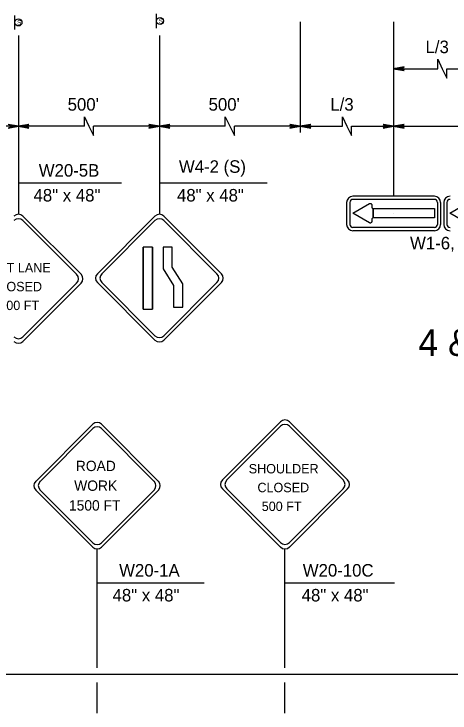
# Model space of a CAD drawing. Extents: x 499945 to 500993, y 499985 to 500645.
# Drawn here: x 500261.3 to 500400.4, y 500201.7 to 500424.9 of the extents above; entities that cross this region are included whole.
import ezdxf

# ---------------------------------------------------------------- set-up
doc = ezdxf.new("R2010")
doc.units = 0
for name, color, linetype in [('1', 7, 'Continuous'), ('24', 7, 'Continuous'), ('39', 7, 'Continuous'), ('5', 7, 'Continuous'), ('56', 7, 'Continuous'), ('60', 7, 'Continuous')]:
    doc.layers.add(name, color=color, linetype=linetype)

msp = doc.modelspace()

# ---------------------------------------------------------------- linework, layer by layer
at = {"layer": '1'}
for p, q in [((500352.63, 500422.39), (500352.63, 500387.05)), ((500382.41, 500422.39), (500382.41, 500366.83)), ((500262.7, 500417.97), (500262.7, 500360.93)), ((500307.67, 500417.97), (500307.67, 500360.93)), ((500396.46, 500407.4), (500396.46, 500410.4)), ((500396.46, 500410.4), (500397.9, 500407.4)), ((500382.41, 500407.4), (500396.46, 500407.4)), ((500397.9, 500407.4), (500399.34, 500404.4)), ((500399.34, 500407.4), (500413.39, 500407.4)), ((500399.34, 500404.4), (500399.34, 500407.4)), ((500283.74, 500389.04), (500283.74, 500392.04)), ((500283.74, 500392.04), (500285.18, 500389.04)), ((500328.71, 500389.04), (500328.71, 500392.04)), ((500328.71, 500392.04), (500330.15, 500389.04)), ((500366.08, 500389.04), (500366.08, 500392.04)), ((500366.08, 500392.04), (500367.52, 500389.04)), ((500262.7, 500389.04), (500241.66, 500389.04)), ((500283.74, 500389.04), (500262.7, 500389.04)), ((500285.18, 500389.04), (500286.62, 500386.05)), ((500307.67, 500389.04), (500286.62, 500389.04)), ((500286.62, 500386.05), (500286.62, 500389.04)), ((500328.71, 500389.04), (500307.67, 500389.04)), ((500330.15, 500389.04), (500331.59, 500386.05)), ((500352.63, 500389.04), (500331.59, 500389.04)), ((500331.59, 500386.05), (500331.59, 500389.04)), ((500352.63, 500389.04), (500366.08, 500389.04)), ((500367.52, 500389.04), (500368.96, 500386.05)), ((500368.96, 500389.04), (500382.41, 500389.04)), ((500368.96, 500386.05), (500368.96, 500389.04)), ((500382.41, 500389.04), (500427.43, 500389.04)), ((500262.7, 500370.98), (500295.61, 500370.98)), ((500307.67, 500370.98), (500342.05, 500370.98)), ((500287.79, 500216.14), (500287.79, 500254.15)), ((500347.75, 500216.14), (500347.75, 500254.15)), ((500102, 500214.18), (500706.99, 500214.18)), ((500287.79, 500201.74), (500287.79, 500211.48)), ((500347.75, 500201.74), (500347.75, 500211.48))]:
    msp.add_line(p, q, dxfattribs=at)
at = {"layer": '24'}
for points in [[(500382.41, 500407.4), (500385.73, 500406.81), (500384.94, 500407.4), (500385.72, 500407.98), (500382.41, 500407.4), (500382.63, 500407.41), (500385.64, 500406.86), (500384.88, 500407.41), (500385.58, 500407.93), (500382.75, 500407.42), (500382.86, 500407.4), (500385.44, 500406.94), (500384.86, 500407.41), (500385.46, 500407.86), (500382.91, 500407.4), (500383.02, 500407.42), (500385.28, 500407.01), (500384.84, 500407.4), (500385.28, 500407.81), (500383.34, 500407.42), (500383.53, 500407.42), (500385.11, 500407.09), (500384.8, 500407.39), (500385.13, 500407.72), (500383.56, 500407.4), (500383.74, 500407.39), (500384.93, 500407.19), (500384.7, 500407.42), (500384.95, 500407.65), (500383.9, 500407.4), (500384.07, 500407.38), (500384.78, 500407.25), (500384.67, 500407.41), (500384.86, 500407.59), (500384.16, 500407.4), (500384.62, 500407.29), (500384.56, 500407.42), (500384.76, 500407.54), (500384.28, 500407.42), (500384.58, 500407.34), (500384.45, 500407.44), (500384.6, 500407.5), (500384.45, 500407.41), (500384.53, 500407.39)], [(500262.7, 500389.04), (500259.38, 500389.63)], [(500259.39, 500388.47), (500262.7, 500389.04), (500262.48, 500389.04), (500259.47, 500389.59)], [(500259.53, 500388.51), (500262.36, 500389.03), (500262.25, 500389.04), (500259.67, 500389.5)], [(500259.65, 500388.59), (500262.2, 500389.04), (500262.09, 500389.03), (500259.83, 500389.43)], [(500259.83, 500388.64), (500261.77, 500389.03), (500261.58, 500389.03), (500260, 500389.35)], [(500259.98, 500388.72), (500261.55, 500389.04), (500261.37, 500389.05), (500260.18, 500389.26)], [(500262.7, 500389.04), (500266.02, 500388.46), (500265.23, 500389.04), (500266.01, 500389.62), (500262.7, 500389.04), (500262.92, 500389.05), (500265.93, 500388.5), (500265.17, 500389.05), (500265.87, 500389.58), (500263.04, 500389.06), (500263.15, 500389.04), (500265.73, 500388.59), (500265.15, 500389.05), (500265.75, 500389.5), (500263.2, 500389.04), (500263.31, 500389.06), (500265.57, 500388.65), (500265.13, 500389.04), (500265.57, 500389.45), (500263.63, 500389.06), (500263.82, 500389.06), (500265.4, 500388.74), (500265.09, 500389.04), (500265.42, 500389.37), (500263.85, 500389.04), (500264.03, 500389.03), (500265.22, 500388.83), (500264.99, 500389.06), (500265.24, 500389.29), (500264.19, 500389.04), (500264.36, 500389.03), (500265.07, 500388.89), (500264.96, 500389.05), (500265.15, 500389.23), (500264.45, 500389.04), (500264.91, 500388.93), (500264.85, 500389.06), (500265.05, 500389.19), (500264.57, 500389.06), (500264.87, 500388.99), (500264.74, 500389.09), (500264.89, 500389.15), (500264.74, 500389.05), (500264.82, 500389.04)], [(500307.67, 500389.04), (500304.34, 500389.63), (500305.14, 500389.04), (500304.36, 500388.47), (500307.67, 500389.04), (500307.44, 500389.04), (500304.44, 500389.59), (500305.2, 500389.04), (500304.49, 500388.51), (500307.33, 500389.03), (500307.22, 500389.04), (500304.64, 500389.5), (500305.22, 500389.04), (500304.62, 500388.59), (500307.16, 500389.04), (500307.05, 500389.03), (500304.8, 500389.43), (500305.24, 500389.04), (500304.79, 500388.64), (500306.73, 500389.03), (500306.55, 500389.03), (500304.97, 500389.35), (500305.27, 500389.05), (500304.94, 500388.72), (500306.51, 500389.04), (500306.33, 500389.05), (500305.15, 500389.26), (500305.38, 500389.03), (500305.13, 500388.8), (500306.17, 500389.04), (500306, 500389.06), (500305.29, 500389.2), (500305.41, 500389.04), (500305.21, 500388.86), (500305.92, 500389.04), (500305.45, 500389.16), (500305.52, 500389.03), (500305.32, 500388.9), (500305.8, 500389.03), (500305.5, 500389.1), (500305.62, 500389), (500305.48, 500388.94), (500305.62, 500389.04), (500305.55, 500389.05)], [(500307.67, 500389.04), (500310.99, 500388.46), (500310.2, 500389.04), (500310.97, 500389.62), (500307.67, 500389.04), (500307.89, 500389.05), (500310.9, 500388.5), (500310.13, 500389.05), (500310.84, 500389.58), (500308.01, 500389.06), (500308.12, 500389.04), (500310.69, 500388.59), (500310.12, 500389.05), (500310.71, 500389.5), (500308.17, 500389.04), (500308.28, 500389.06), (500310.53, 500388.65), (500310.09, 500389.04), (500310.54, 500389.45), (500308.6, 500389.06), (500308.79, 500389.06), (500310.36, 500388.74), (500310.06, 500389.04), (500310.39, 500389.37), (500308.82, 500389.04), (500309, 500389.03), (500310.18, 500388.83), (500309.96, 500389.06), (500310.2, 500389.29), (500309.16, 500389.04), (500309.33, 500389.03), (500310.04, 500388.89), (500309.92, 500389.05), (500310.12, 500389.23), (500309.41, 500389.04), (500309.88, 500388.93), (500309.81, 500389.06), (500310.02, 500389.19), (500309.53, 500389.06), (500309.84, 500388.99), (500309.71, 500389.09), (500309.85, 500389.15), (500309.71, 500389.05), (500309.79, 500389.04)], [(500352.63, 500389.04), (500349.31, 500389.63), (500350.1, 500389.04), (500349.32, 500388.47), (500352.63, 500389.04), (500352.41, 500389.04), (500349.4, 500389.59), (500350.16, 500389.04), (500349.46, 500388.51), (500352.29, 500389.03), (500352.18, 500389.04), (500349.6, 500389.5), (500350.18, 500389.04), (500349.59, 500388.59), (500352.13, 500389.04), (500352.02, 500389.03), (500349.77, 500389.43), (500350.2, 500389.04), (500349.76, 500388.64), (500351.7, 500389.03), (500351.51, 500389.03), (500349.93, 500389.35), (500350.24, 500389.05), (500349.91, 500388.72), (500351.48, 500389.04), (500351.3, 500389.05), (500350.11, 500389.26), (500350.34, 500389.03), (500350.09, 500388.8), (500351.14, 500389.04), (500350.97, 500389.06), (500350.26, 500389.2), (500350.37, 500389.04), (500350.18, 500388.86), (500350.88, 500389.04), (500350.42, 500389.16), (500350.49, 500389.03), (500350.28, 500388.9), (500350.77, 500389.03), (500350.46, 500389.1), (500350.59, 500389), (500350.44, 500388.94), (500350.59, 500389.04), (500350.51, 500389.05)], [(500352.63, 500389.04), (500355.96, 500388.46), (500355.16, 500389.04), (500355.94, 500389.62), (500352.63, 500389.04), (500352.85, 500389.05), (500355.86, 500388.5), (500355.1, 500389.05), (500355.8, 500389.58), (500352.97, 500389.06), (500353.08, 500389.04), (500355.66, 500388.59), (500355.08, 500389.05), (500355.68, 500389.5), (500353.13, 500389.04), (500353.24, 500389.06), (500355.5, 500388.65), (500355.06, 500389.04), (500355.51, 500389.45), (500353.56, 500389.06), (500353.75, 500389.06), (500355.33, 500388.74), (500355.02, 500389.04), (500355.35, 500389.37), (500353.79, 500389.04), (500353.96, 500389.03), (500355.15, 500388.83), (500354.92, 500389.06), (500355.17, 500389.29), (500354.13, 500389.04), (500354.29, 500389.03), (500355.01, 500388.89), (500354.89, 500389.05), (500355.08, 500389.23), (500354.38, 500389.04), (500354.84, 500388.93), (500354.78, 500389.06), (500354.98, 500389.19), (500354.5, 500389.06), (500354.8, 500388.99), (500354.67, 500389.09), (500354.82, 500389.15), (500354.67, 500389.05), (500354.75, 500389.04)], [(500382.41, 500389.04), (500379.09, 500389.63), (500379.88, 500389.04), (500379.1, 500388.47), (500382.41, 500389.04), (500382.19, 500389.04), (500379.18, 500389.59), (500379.94, 500389.04), (500379.24, 500388.51), (500382.07, 500389.03), (500381.96, 500389.04), (500379.38, 500389.5), (500379.96, 500389.04), (500379.36, 500388.59), (500381.91, 500389.04), (500381.8, 500389.03), (500379.54, 500389.43), (500379.98, 500389.04), (500379.54, 500388.64), (500381.48, 500389.03), (500381.29, 500389.03), (500379.71, 500389.35), (500380.02, 500389.05), (500379.69, 500388.72), (500381.26, 500389.04), (500381.08, 500389.05), (500379.89, 500389.26), (500380.12, 500389.03), (500379.87, 500388.8), (500380.92, 500389.04), (500380.75, 500389.06), (500380.04, 500389.2), (500380.15, 500389.04), (500379.96, 500388.86), (500380.66, 500389.04), (500380.2, 500389.16), (500380.26, 500389.03), (500380.06, 500388.9), (500380.54, 500389.03), (500380.24, 500389.1), (500380.37, 500389), (500380.22, 500388.94), (500380.37, 500389.04), (500380.29, 500389.05)], [(500382.41, 500389.04), (500385.73, 500388.46), (500384.94, 500389.04), (500385.72, 500389.62), (500382.41, 500389.04), (500382.63, 500389.05), (500385.64, 500388.5), (500384.88, 500389.05), (500385.58, 500389.58), (500382.75, 500389.06), (500382.86, 500389.04), (500385.44, 500388.59), (500384.86, 500389.05), (500385.46, 500389.5), (500382.91, 500389.04), (500383.02, 500389.06), (500385.28, 500388.65), (500384.84, 500389.04), (500385.28, 500389.45), (500383.34, 500389.06), (500383.53, 500389.06), (500385.11, 500388.74), (500384.8, 500389.04), (500385.13, 500389.37), (500383.56, 500389.04), (500383.74, 500389.03), (500384.93, 500388.83), (500384.7, 500389.06), (500384.95, 500389.29), (500383.9, 500389.04), (500384.07, 500389.03), (500384.78, 500388.89), (500384.67, 500389.05), (500384.86, 500389.23), (500384.16, 500389.04), (500384.62, 500388.93), (500384.56, 500389.06), (500384.76, 500389.19), (500384.28, 500389.06), (500384.58, 500388.99), (500384.45, 500389.09), (500384.6, 500389.15), (500384.45, 500389.05), (500384.53, 500389.04)]]:
    msp.add_lwpolyline(points, dxfattribs=at)
at = {"layer": '5'}
for p, q in [((500287.79, 500243.32), (500322.01, 500243.32)), ((500347.75, 500243.32), (500382.7, 500243.32))]:
    msp.add_line(p, q, dxfattribs=at)
at = {"layer": '56'}
for p, q in [((500306.76, 500420.37), (500306.76, 500424.87)), ((500261.59, 500419.91), (500261.59, 500424.41)), ((500395.4, 500366.7), (500369.42, 500366.7)), ((500367.42, 500364.7), (500367.42, 500357.7)), ((500368.42, 500364.7), (500368.42, 500357.7)), ((500395.4, 500365.7), (500369.42, 500365.7)), ((500396.4, 500364.7), (500396.4, 500357.7)), ((500397.4, 500364.7), (500397.4, 500357.7)), ((500398.4, 500364.7), (500398.4, 500357.7)), ((500399.4, 500364.7), (500399.4, 500357.7)), ((500264.11, 500360.34), (500282.68, 500341.77)), ((500287.88, 500341.96), (500306.27, 500360.35)), ((500309.06, 500360.35), (500327.45, 500341.96)), ((500264.11, 500358.93), (500281.27, 500341.77)), ((500289.28, 500341.96), (500306.27, 500358.95)), ((500309.06, 500358.95), (500326.05, 500341.96)), ((500395.4, 500356.7), (500369.42, 500356.7)), ((500395.4, 500355.7), (500369.42, 500355.7)), ((500264.11, 500321.79), (500281.27, 500338.95)), ((500264.11, 500320.37), (500282.68, 500338.95)), ((500287.88, 500339.17), (500306.27, 500320.78)), ((500289.28, 500339.17), (500306.27, 500322.18)), ((500309.06, 500322.18), (500326.05, 500339.17)), ((500309.06, 500320.78), (500327.45, 500339.17)), ((500268.21, 500275.69), (500286.41, 500293.9)), ((500289.18, 500293.9), (500307.38, 500275.69)), ((500327.76, 500276.13), (500346.33, 500294.7)), ((500329.18, 500276.13), (500346.33, 500293.29)), ((500349.16, 500294.7), (500367.73, 500276.13)), ((500349.16, 500293.29), (500366.32, 500276.13)), ((500269.59, 500275.69), (500286.41, 500292.51)), ((500289.18, 500292.51), (500305.99, 500275.69)), ((500268.21, 500272.92), (500286.41, 500254.72)), ((500269.59, 500272.92), (500286.41, 500256.11)), ((500289.18, 500256.11), (500305.99, 500272.92)), ((500289.18, 500254.72), (500307.38, 500272.92)), ((500327.76, 500273.3), (500346.33, 500254.73)), ((500329.18, 500273.3), (500346.33, 500256.15)), ((500349.16, 500256.15), (500366.32, 500273.3)), ((500349.16, 500254.73), (500367.73, 500273.3))]:
    msp.add_line(p, q, dxfattribs=at)
for centre in [(500262.72, 500422.16), (500307.89, 500422.62)]:
    msp.add_circle(centre, 1.12, dxfattribs=at)
for centre, radius, start, end in [((500369.42, 500364.7), 2, 90, 180), ((500395.4, 500364.7), 2, 0, 90), ((500400.4, 500364.7), 2, 90, 180), ((500369.42, 500364.7), 0.999, 90, 180), ((500395.4, 500364.7), 0.999, 0, 90), ((500400.4, 500364.7), 0.999, 90, 180), ((500262.7, 500358.93), 2, 45, 135), ((500307.67, 500358.95), 1.98, 45, 135), ((500262.7, 500357.52), 2, 45, 135), ((500307.67, 500357.55), 1.98, 45, 135), ((500369.42, 500357.7), 2, 180, 270), ((500369.42, 500357.7), 0.999, 180, 270), ((500395.4, 500357.7), 2, 270, 0), ((500395.4, 500357.7), 0.999, 270, 0), ((500400.4, 500357.7), 2, 180, 270), ((500400.4, 500357.7), 0.999, 180, 270), ((500279.86, 500340.36), 2, 315, 45), ((500281.27, 500340.36), 2, 315, 45), ((500289.28, 500340.56), 1.98, 135, 225), ((500290.68, 500340.56), 1.98, 135, 225), ((500324.65, 500340.56), 1.98, 315, 45), ((500326.05, 500340.56), 1.98, 315, 45), ((500307.67, 500323.58), 1.98, 225, 315), ((500262.7, 500323.2), 2, 225, 315), ((500262.7, 500321.79), 2, 225, 315), ((500307.67, 500322.18), 1.98, 225, 315), ((500347.75, 500293.29), 2, 45, 135), ((500287.79, 500292.51), 1.96, 45, 135), ((500287.79, 500291.13), 1.96, 45, 135), ((500347.75, 500291.88), 2, 45, 135), ((500269.59, 500274.31), 1.96, 135, 225), ((500270.98, 500274.31), 1.96, 135, 225), ((500304.61, 500274.31), 1.96, 315, 45), ((500305.99, 500274.31), 1.96, 315, 45), ((500329.18, 500274.72), 2, 135, 225), ((500330.59, 500274.72), 2, 135, 225), ((500364.91, 500274.72), 2, 315, 45), ((500366.32, 500274.72), 2, 315, 45), ((500287.79, 500257.49), 1.96, 225, 315), ((500347.75, 500257.56), 2, 225, 315), ((500287.79, 500256.11), 1.96, 225, 315), ((500347.75, 500256.15), 2, 225, 315)]:
    msp.add_arc(centre, radius, start, end, dxfattribs=at)
at = {"layer": '60'}
for p, q in [((500262.7, 500360.93), (500262.7, 500360.93)), ((500307.67, 500360.93), (500307.67, 500360.93)), ((500382.41, 500361.27), (500382.41, 500361.27)), ((500262.7, 500319.79), (500262.7, 500319.79)), ((500307.67, 500320.2), (500307.67, 500320.2)), ((500347.75, 500295.29), (500347.75, 500295.29)), ((500287.79, 500294.47), (500287.79, 500294.47)), ((500287.79, 500254.15), (500287.79, 500254.15)), ((500347.75, 500254.15), (500347.75, 500254.15))]:
    msp.add_line(p, q, dxfattribs=at)
for points in [[(500369.37, 500361.27), (500374.67, 500364.33), (500374.73, 500364.36), (500374.8, 500364.39), (500374.88, 500364.4), (500374.97, 500364.4), (500375.07, 500364.38), (500375.19, 500364.33), (500375.25, 500364.28), (500375.29, 500364.24), (500375.36, 500364.15), (500375.39, 500364.07), (500375.41, 500364.01), (500375.42, 500363.9), (500375.42, 500363.27), (500375.43, 500363.16), (500375.45, 500363.1), (500375.48, 500363.04), (500375.52, 500362.98), (500375.57, 500362.92), (500375.62, 500362.87), (500375.67, 500362.84), (500375.74, 500362.8), (500375.82, 500362.78), (500375.92, 500362.77), (500375.92, 500359.77), (500375.79, 500359.75), (500375.7, 500359.72), (500375.64, 500359.68), (500375.58, 500359.63), (500375.52, 500359.57), (500375.48, 500359.5), (500375.45, 500359.44), (500375.42, 500359.27), (500375.42, 500358.64), (500375.41, 500358.51), (500375.38, 500358.43), (500375.32, 500358.34), (500375.28, 500358.29), (500375.19, 500358.21), (500375.11, 500358.18), (500375.02, 500358.15), (500374.91, 500358.14), (500374.77, 500358.16), (500374.73, 500358.18), (500374.67, 500358.2)], [(500375.92, 500362.77), (500395.46, 500362.77), (500395.46, 500359.77), (500375.92, 500359.77)], [(500302.48, 500350.4), (500302.48, 500330.62), (500302.48, 500330.62), (500302.48, 500350.4)], [(500302.48, 500350.4), (500302.48, 500330.62), (500305.45, 500330.62), (500305.45, 500350.4)], [(500305.45, 500330.62), (500305.45, 500350.4), (500305.45, 500350.4), (500305.45, 500330.62)], [(500308.83, 500350.48), (500308.83, 500343.55), (500312.22, 500338.21), (500312.22, 500331.29), (500315.18, 500331.29), (500315.18, 500338.74), (500311.8, 500344.07), (500311.8, 500350.48)]]:
    msp.add_lwpolyline(points, close=True, dxfattribs=at)
msp.add_lwpolyline([(500405.65, 500358.2), (500400.34, 500361.27), (500405.65, 500364.33)], dxfattribs=at)
for centre in [(500262.72, 500422.16), (500307.89, 500422.62)]:
    msp.add_circle(centre, 1.12, dxfattribs=at)

# ---------------------------------------------------------------- texts
at = {"layer": '1'}
for s, p in [('L/3', (500392.59, 500412.37)), ("500'", (500278.41, 500394.01)), ("500'", (500323.37, 500394.01)), ('L/3', (500362.22, 500394.01)), ('W4-2 (S)', (500313.9, 500374.17)), ('W20-5B', (500269.19, 500372.95)), ('W1-6, 48" x 24" (3)', (500387.64, 500349.74))]:
    msp.add_text(s, height=4, dxfattribs=at).set_placement(p)
at = {"layer": '39'}
for s, height, p in [('RIGHT LANE', 3, (500248.92, 500342.36)), ('CLOSED', 3, (500253.74, 500336.36)), ('1000 FT', 3, (500254.37, 500330.36)), ('ROAD', 3.3, (500281.02, 500278.96)), ('SHOULDER', 3, (500336.18, 500278.22)), ('WORK', 3.3, (500280.49, 500272.66)), ('CLOSED', 3, (500338.96, 500272.22)), ('1500 FT', 3.3, (500278.82, 500266.36)), ('500 FT', 3, (500340.33, 500266.22))]:
    msp.add_text(s, height=height, dxfattribs=at).set_placement(p)
at = {"layer": '5'}
for s, height, p in [('48" x 48"', 4, (500267.52, 500365.01)), ('48" x 48"', 4, (500313.29, 500365.01)), ('4 & 6 LANES, DIVIDED, RIGHT LANE & SHOULDER CLOSING', 8.5, (500390.3, 500315.74)), ('W20-1A', 4, (500294.83, 500245.29)), ('W20-10C', 4, (500353.42, 500245.29)), ('48" x 48"', 4, (500292.74, 500237.35)), ('48" x 48"', 4, (500353.07, 500237.35))]:
    msp.add_text(s, height=height, dxfattribs=at).set_placement(p)
at = {"layer": '56'}
for p in [(500262.26, 500421.41), (500307.43, 500421.87)]:
    msp.add_text('S', height=1.5, dxfattribs=at).set_placement(p)

doc.saveas('drawing.dxf')
